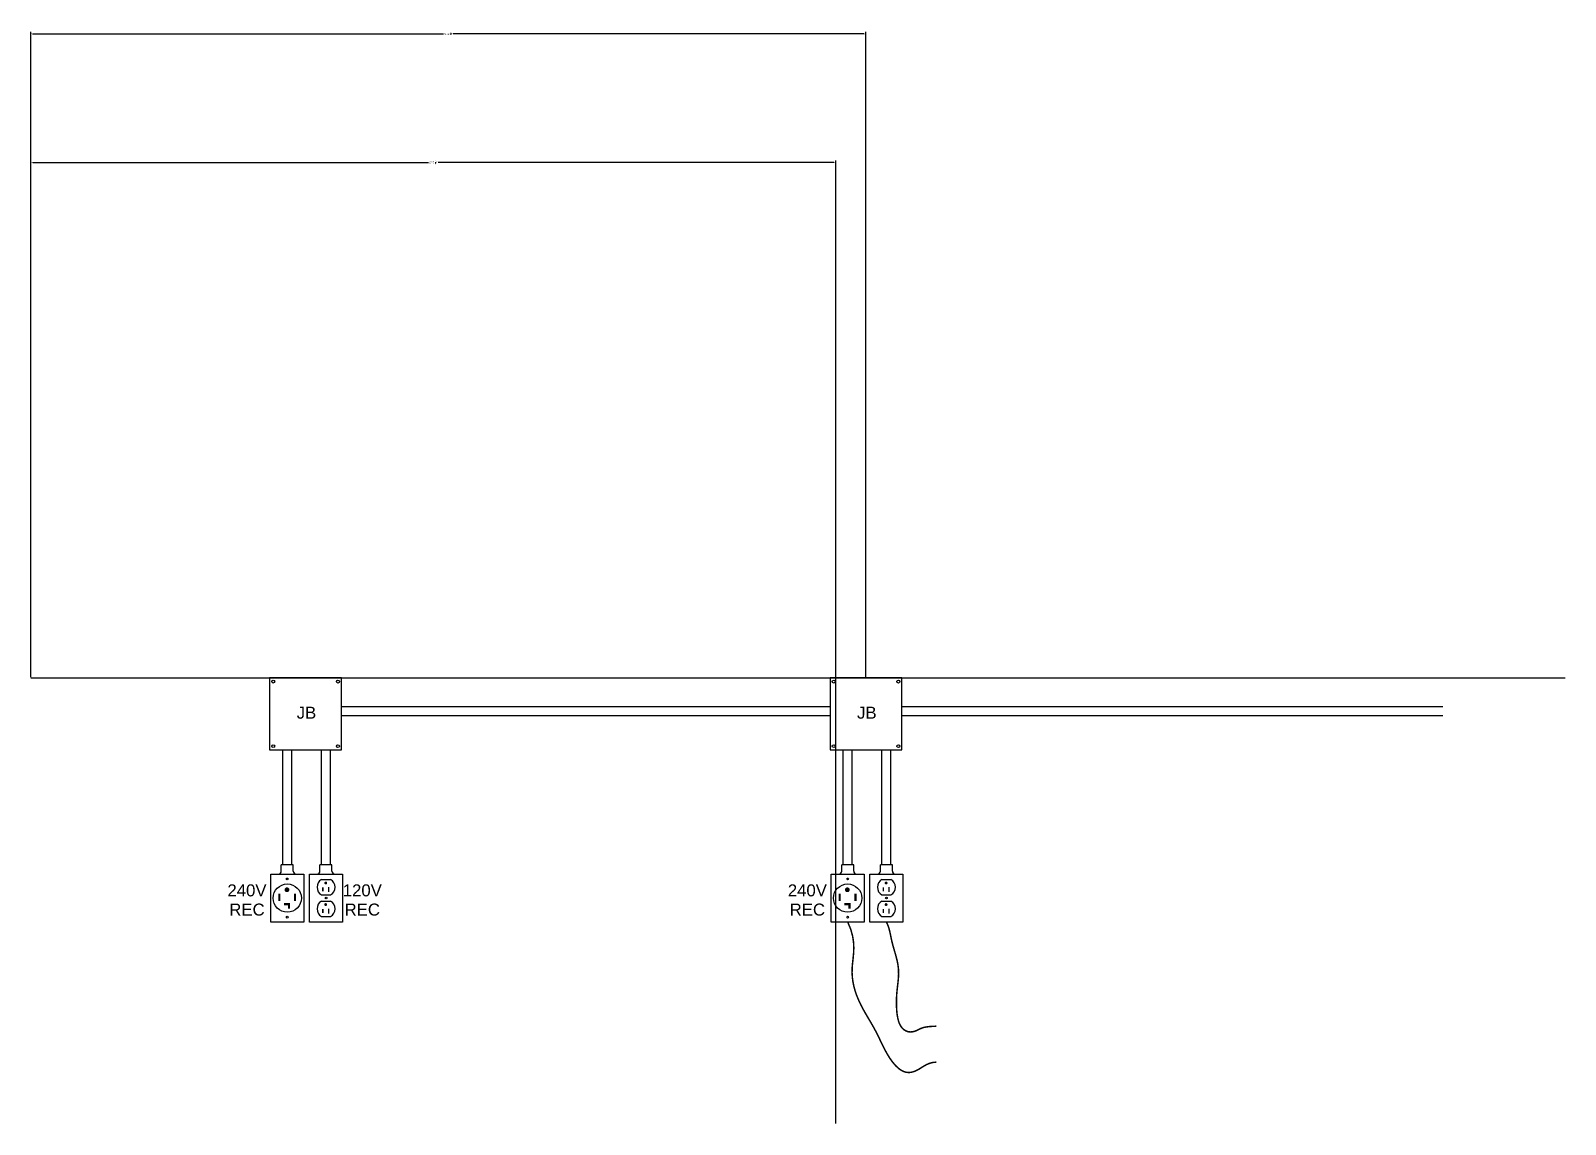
# Model space of a CAD drawing. Header units: inches. Extents: x -1574 to 492, y -294 to 234.
# Drawn here: x -1574.5 to -1446.5, y -284.8 to -193.5 of the extents above; entities that cross this region are included whole.
import ezdxf
from ezdxf.enums import TextEntityAlignment as Align

# ---------------------------------------------------------------- set-up
doc = ezdxf.new("R2010")
doc.units = ezdxf.units.IN
doc.header["$MEASUREMENT"] = 0
for name, color, linetype in [('CHAMBER EXTERIOR', 7, 'Continuous'), ('EXTERIOR DIMS', 7, 'Continuous'), ('EXTERIOR ELEC EQUIP', 190, 'Continuous')]:
    doc.layers.add(name, color=color, linetype=linetype)
doc.styles.get("Standard").update_dxf_attribs({"font": 'ARIAL.TTF'})
doc.dimstyles.get("Standard").update_dxf_attribs({"dimtxt": 0.18, "dimasz": 0.18, "dimexe": 0.18, "dimexo": 0.0625, "dimgap": 0.09, "dimtad": 0, "dimtih": 1, "dimtoh": 1, "dimdec": 4, "dimzin": 0, "dimdsep": 46, "dimtxsty": 'Standard', "dimcen": 0.09, "dimadec": 0, "dimazin": 0, "dimtfac": 1, "dimtdec": 4, "dimtofl": 0, "dimtmove": 0, "dimatfit": 3, "dimfxl": 0, "dimtolj": 1, "dimtzin": 0, "dimarcsym": 0})

# ---------------------------------------------------------------- blocks, each defined once
blk = doc.blocks.new('Fs1box')
at = {"linetype": 'Continuous'}
for p, q in [((0.25, 0.5), (0.78, 0.5)), ((0.78, -0.5), (0.78, 0.5)), ((0.25, -0.5), (0.78, -0.5))]:
    blk.add_line(p, q, dxfattribs=at)
blk.add_lwpolyline([(-4, -1.38), (-4, 1.38), (0, 1.38), (0, -1.38)], close=True, dxfattribs=at)
for centre, start, end in [((0.25, 0.75), 180, 270), ((0.25, -0.75), 90, 180)]:
    blk.add_arc(centre, 0.25, start, end, dxfattribs=at)
blk = doc.blocks.new('*D120')
at = {"layer": 'Defpoints', "color": 0}
for p in [(-1574.49, -204.51), (-1574.49, -247.51), (-1507.33, -284.75)]:
    blk.add_point(p, dxfattribs=at)
at = {"layer": 'EXTERIOR DIMS', "color": 0, "lineweight": -2}
for p, q in [((-1574.49, -247.45), (-1574.49, -204.33)), ((-1574.31, -204.51), (-1541.32, -204.51)), ((-1507.51, -204.51), (-1540.5, -204.51)), ((-1507.33, -284.69), (-1507.33, -204.33))]:
    blk.add_line(p, q, dxfattribs=at)
at = {"layer": 'EXTERIOR DIMS', "color": 0}
for points in [[(-1574.31, -204.48), (-1574.31, -204.54), (-1574.49, -204.51)], [(-1507.51, -204.48), (-1507.51, -204.54), (-1507.33, -204.51)]]:
    blk.add_solid(points, dxfattribs=at)
at = {"layer": 'EXTERIOR DIMS', "color": 0, "insert": (-1540.91, -204.51), "char_height": 0.18, "attachment_point": 5}
blk.add_mtext('\\A1;5\'-7 {\\H0.7x;\\S1/4;}"', dxfattribs=at)
blk = doc.blocks.new('*D121')
at = {"layer": 'Defpoints', "color": 0}
for p in [(-1574.49, -193.78), (-1574.49, -247.51), (-1504.82, -247.51)]:
    blk.add_point(p, dxfattribs=at)
at = {"layer": 'EXTERIOR DIMS', "color": 0, "lineweight": -2}
for p, q in [((-1574.49, -247.45), (-1574.49, -193.6)), ((-1574.31, -193.78), (-1540.07, -193.78)), ((-1505, -193.78), (-1539.24, -193.78)), ((-1504.82, -247.45), (-1504.82, -193.6))]:
    blk.add_line(p, q, dxfattribs=at)
at = {"layer": 'EXTERIOR DIMS', "color": 0}
for points in [[(-1574.31, -193.75), (-1574.31, -193.81), (-1574.49, -193.78)], [(-1505, -193.75), (-1505, -193.81), (-1504.82, -193.78)]]:
    blk.add_solid(points, dxfattribs=at)
at = {"layer": 'EXTERIOR DIMS', "color": 0, "insert": (-1539.65, -193.78), "char_height": 0.18, "attachment_point": 5}
blk.add_mtext('\\A1;5\'-9 {\\H0.7x;\\S3/4;}"', dxfattribs=at)

msp = doc.modelspace()

# ---------------------------------------------------------------- linework, layer by layer
at = {"layer": 'CHAMBER EXTERIOR'}
msp.add_line((-1574.49124, -247.5091), (-1446.49124, -247.5091), dxfattribs=at)
at = {"layer": 'EXTERIOR ELEC EQUIP'}
for p, q in [((-1548.55934, -249.88979), (-1507.81864, -249.88979)), ((-1548.55934, -250.63979), (-1507.81864, -250.63979)), ((-1501.81864, -249.88979), (-1456.70119, -249.88979)), ((-1501.81864, -250.63979), (-1456.70119, -250.63979)), ((-1553.46067, -263.09383), (-1553.46067, -253.5091)), ((-1552.71067, -263.09383), (-1552.71067, -253.5091)), ((-1550.23615, -263.09383), (-1550.23615, -253.5091)), ((-1549.48615, -263.09383), (-1549.48615, -253.5091)), ((-1506.71997, -263.03133), (-1506.71997, -253.5091)), ((-1505.96997, -263.03133), (-1505.96997, -253.5091)), ((-1503.49545, -263.03133), (-1503.49545, -253.5091)), ((-1502.74545, -263.03133), (-1502.74545, -253.5091)), ((-1550.23214, -264.32249), (-1549.48173, -264.32249)), ((-1503.49144, -264.32249), (-1502.74104, -264.32249)), ((-1550.23214, -265.6213), (-1549.48173, -265.6213)), ((-1550.23214, -266.12435), (-1549.48173, -266.12435)), ((-1503.49144, -265.6213), (-1502.74104, -265.6213)), ((-1503.49144, -266.12435), (-1502.74104, -266.12435)), ((-1550.23214, -267.42315), (-1549.48173, -267.42315)), ((-1503.49144, -267.42315), (-1502.74104, -267.42315))]:
    msp.add_line(p, q, dxfattribs=at)
for points in [[(-1554.55934, -253.5091), (-1548.55934, -253.5091), (-1548.55934, -247.5091), (-1554.55934, -247.5091)], [(-1507.81864, -253.5091), (-1501.81864, -253.5091), (-1501.81864, -247.5091), (-1507.81864, -247.5091)]]:
    msp.add_lwpolyline(points, close=True, dxfattribs=at)
for points, const_width in [([(-1550.12106, -264.99144), (-1550.12106, -265.32024)], 0.12), ([(-1549.634, -264.95743), (-1549.634, -265.36559)], 0.12), ([(-1503.38036, -264.99144), (-1503.38036, -265.32024)], 0.12), ([(-1502.89331, -264.95743), (-1502.89331, -265.36559)], 0.12), ([(-1553.75388, -265.50979), (-1553.75388, -266.11762)], 0.1787), ([(-1552.43859, -265.50979), (-1552.43859, -266.11762)], 0.1787), ([(-1507.01319, -265.50979), (-1507.01319, -266.11762)], 0.1787), ([(-1505.69789, -265.50979), (-1505.69789, -266.11762)], 0.1787), ([(-1553.36114, -266.38353), (-1552.94538, -266.38353), (-1552.94538, -266.76127)], 0.1875), ([(-1550.12106, -266.79329), (-1550.12106, -267.1221)], 0.12), ([(-1549.634, -266.75928), (-1549.634, -267.16745)], 0.12), ([(-1506.62044, -266.38353), (-1506.20469, -266.38353), (-1506.20469, -266.76127)], 0.1875), ([(-1503.38036, -266.79329), (-1503.38036, -267.1221)], 0.12), ([(-1502.89331, -266.75928), (-1502.89331, -267.16745)], 0.12), ([(-1498.94944, -279.56842), (-1499.19202, -279.58734), (-1499.41098, -279.63323), (-1499.60992, -279.70064), (-1499.79247, -279.78414), (-1499.96223, -279.87829), (-1500.12282, -279.97766), (-1500.27785, -280.07679), (-1500.43093, -280.17026), (-1500.58507, -280.25317), (-1500.7408, -280.32275), (-1500.89806, -280.37679), (-1501.05678, -280.41306), (-1501.21688, -280.42934), (-1501.37831, -280.42342), (-1501.54098, -280.39307), (-1501.70484, -280.33607), (-1501.86968, -280.25088), (-1502.0348, -280.13862), (-1502.19936, -280.0011), (-1502.36253, -279.84012), (-1502.52349, -279.6575), (-1502.68138, -279.45503), (-1502.83539, -279.23451), (-1502.98468, -278.99775), (-1503.1288, -278.74668), (-1503.2689, -278.48367), (-1503.4065, -278.21122), (-1503.54312, -277.93184), (-1503.6803, -277.64801), (-1503.81957, -277.36224), (-1503.96244, -277.07702), (-1504.11046, -276.79486), (-1504.26456, -276.51746), (-1504.42338, -276.24339), (-1504.58498, -275.97044), (-1504.74741, -275.69637), (-1504.90873, -275.41897), (-1505.067, -275.13602), (-1505.22027, -274.8453), (-1505.36659, -274.54459), (-1505.50387, -274.2321), (-1505.62943, -273.90781), (-1505.74039, -273.57214), (-1505.83394, -273.22551), (-1505.9072, -272.86833), (-1505.95735, -272.50102), (-1505.98152, -272.124), (-1505.97688, -271.73767), (-1505.94406, -271.34151), (-1505.89764, -270.9312), (-1505.85568, -270.50146), (-1505.83625, -270.04701), (-1505.8574, -269.56259), (-1505.9372, -269.04291), (-1506.0937, -268.48271), (-1506.34497, -267.87671)], 0.125), ([(-1498.94944, -276.56842), (-1499.27785, -276.58148), (-1499.54439, -276.60116), (-1499.75772, -276.62642), (-1499.92653, -276.65626), (-1500.0595, -276.68964), (-1500.16532, -276.72553), (-1500.25266, -276.76292), (-1500.3302, -276.80078), (-1500.40526, -276.83815), (-1500.47963, -276.87434), (-1500.55372, -276.90872), (-1500.62794, -276.94068), (-1500.70273, -276.96958), (-1500.77848, -276.99481), (-1500.85562, -277.01573), (-1500.93457, -277.03173), (-1501.0156, -277.04214), (-1501.09844, -277.04616), (-1501.18266, -277.04297), (-1501.26786, -277.03173), (-1501.35361, -277.0116), (-1501.4395, -276.98176), (-1501.52512, -276.94137), (-1501.61004, -276.88961), (-1501.69375, -276.82551), (-1501.77539, -276.74767), (-1501.85397, -276.65456), (-1501.92852, -276.54466), (-1501.99807, -276.41644), (-1502.06165, -276.26838), (-1502.11828, -276.09893), (-1502.167, -275.90659), (-1502.20702, -275.69073), (-1502.23829, -275.45432), (-1502.26095, -275.20125), (-1502.27514, -274.93542), (-1502.28099, -274.66071), (-1502.27866, -274.381), (-1502.26826, -274.10018), (-1502.24996, -273.82213), (-1502.22443, -273.54987), (-1502.19459, -273.28288), (-1502.16393, -273.01978), (-1502.1359, -272.75917), (-1502.11398, -272.49968), (-1502.10164, -272.23991), (-1502.10236, -271.97847), (-1502.1196, -271.71398), (-1502.1556, -271.44559), (-1502.20765, -271.17464), (-1502.27177, -270.90299), (-1502.34402, -270.63252), (-1502.42043, -270.3651), (-1502.49705, -270.10261), (-1502.56993, -269.84693), (-1502.63509, -269.59991), (-1502.68999, -269.36289), (-1502.73766, -269.13496), (-1502.78255, -268.91467), (-1502.82908, -268.70055), (-1502.8817, -268.49115), (-1502.94484, -268.28502), (-1503.02294, -268.08069), (-1503.12045, -267.87671)], 0.125)]:
    msp.add_lwpolyline(points, dxfattribs=dict(at, const_width=const_width))
for points, const_width in [([(-1549.88319, -264.55728, -1), (-1549.88319, -264.67728, -1)], 0.12), ([(-1503.1425, -264.55728, -1), (-1503.1425, -264.67728, -1)], 0.12), ([(-1553.11595, -265.08386, -1), (-1553.11595, -265.28393, -1)], 0.20007), ([(-1506.37525, -265.08386, -1), (-1506.37525, -265.28393, -1)], 0.20007), ([(-1549.88319, -266.35913, -1), (-1549.88319, -266.47913, -1)], 0.12), ([(-1503.1425, -266.35913, -1), (-1503.1425, -266.47913, -1)], 0.12)]:
    msp.add_lwpolyline(points, format="xyb", close=True, dxfattribs=dict(at, const_width=const_width))
for centre, radius in [((-1554.25651, -247.81371), 0.12299), ((-1548.86217, -247.81371), 0.12299), ((-1507.51581, -247.81371), 0.12299), ((-1502.12148, -247.81371), 0.12299), ((-1554.25651, -253.20448), 0.12299), ((-1548.86217, -253.20448), 0.12299), ((-1507.51581, -253.20448), 0.12299), ((-1502.12148, -253.20448), 0.12299), ((-1553.08969, -265.87848), 1.17991), ((-1553.08969, -264.27875), 0.075), ((-1506.34899, -265.87848), 1.17991), ((-1506.34899, -264.27875), 0.075), ((-1549.85694, -265.87282), 0.075), ((-1503.11624, -265.87282), 0.075), ((-1553.08969, -267.46689), 0.075), ((-1506.34899, -267.46689), 0.075)]:
    msp.add_circle(centre, radius, dxfattribs=at)
for centre, start, end in [((-1549.85694, -264.9719), 120.0177615, 239.9822385), ((-1549.85694, -264.9719), 300.0177615, 59.9822385), ((-1503.11624, -264.9719), 120.0177615, 239.9822385), ((-1503.11624, -264.9719), 300.0177615, 59.9822385), ((-1549.85694, -266.77375), 120.0177615, 239.9822385), ((-1549.85694, -266.77375), 300.0177615, 59.9822385), ((-1503.11624, -266.77375), 120.0177615, 239.9822385), ((-1503.11624, -266.77375), 300.0177615, 59.9822385)]:
    msp.add_arc(centre, 0.75, start, end, dxfattribs=at)

# ---------------------------------------------------------------- block references
at = {"layer": 'EXTERIOR ELEC EQUIP', "rotation": 90}
for p in [(-1553.08567, -263.87671), (-1549.86115, -263.87671), (-1506.34497, -263.87671), (-1503.12045, -263.87671)]:
    msp.add_blockref('Fs1box', p, dxfattribs=at)

# ---------------------------------------------------------------- texts
at = {"layer": 'EXTERIOR ELEC EQUIP'}
for s, p in [('JB', (-1551.48886, -250.91146)), ('JB', (-1504.74817, -250.91146)), ('240V', (-1556.45189, -265.73445)), ('120V', (-1546.83283, -265.73445)), ('240V', (-1509.71119, -265.73445)), ('REC', (-1556.45189, -267.33745)), ('REC', (-1546.83283, -267.33745)), ('REC', (-1509.71119, -267.33745))]:
    msp.add_text(s, height=1, dxfattribs=at).set_placement(p, align=Align.CENTER)

# ---------------------------------------------------------------- dimensions: what is measured, and where the dimension line sits
at = {"layer": 'EXTERIOR DIMS'}
for base, p1, text, picture, middle in [((-1574.49124, -193.77512), (-1504.81864, -247.5091), '5\'-9 {\\H0.7x;\\S3/4;}"', '*D121', (-1539.65494, -193.77512)), ((-1574.49124, -204.51362), (-1507.32662, -284.7545), '5\'-7 {\\H0.7x;\\S1/4;}"', '*D120', (-1540.90893, -204.51362))]:
    dim = msp.add_linear_dim(base=base, p1=p1, p2=(-1574.49124, -247.5091), text=text, dimstyle='Standard', dxfattribs=at)
    dim.commit()
    dim.dimension.update_dxf_attribs({"geometry": picture, "text_midpoint": middle})

doc.saveas('drawing.dxf')
